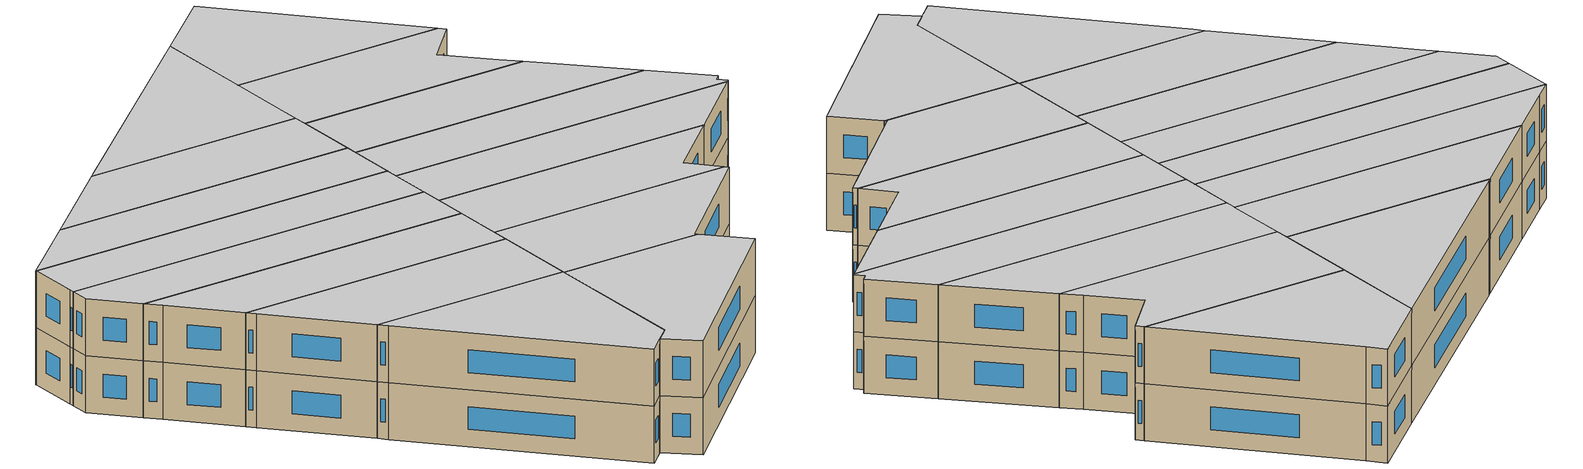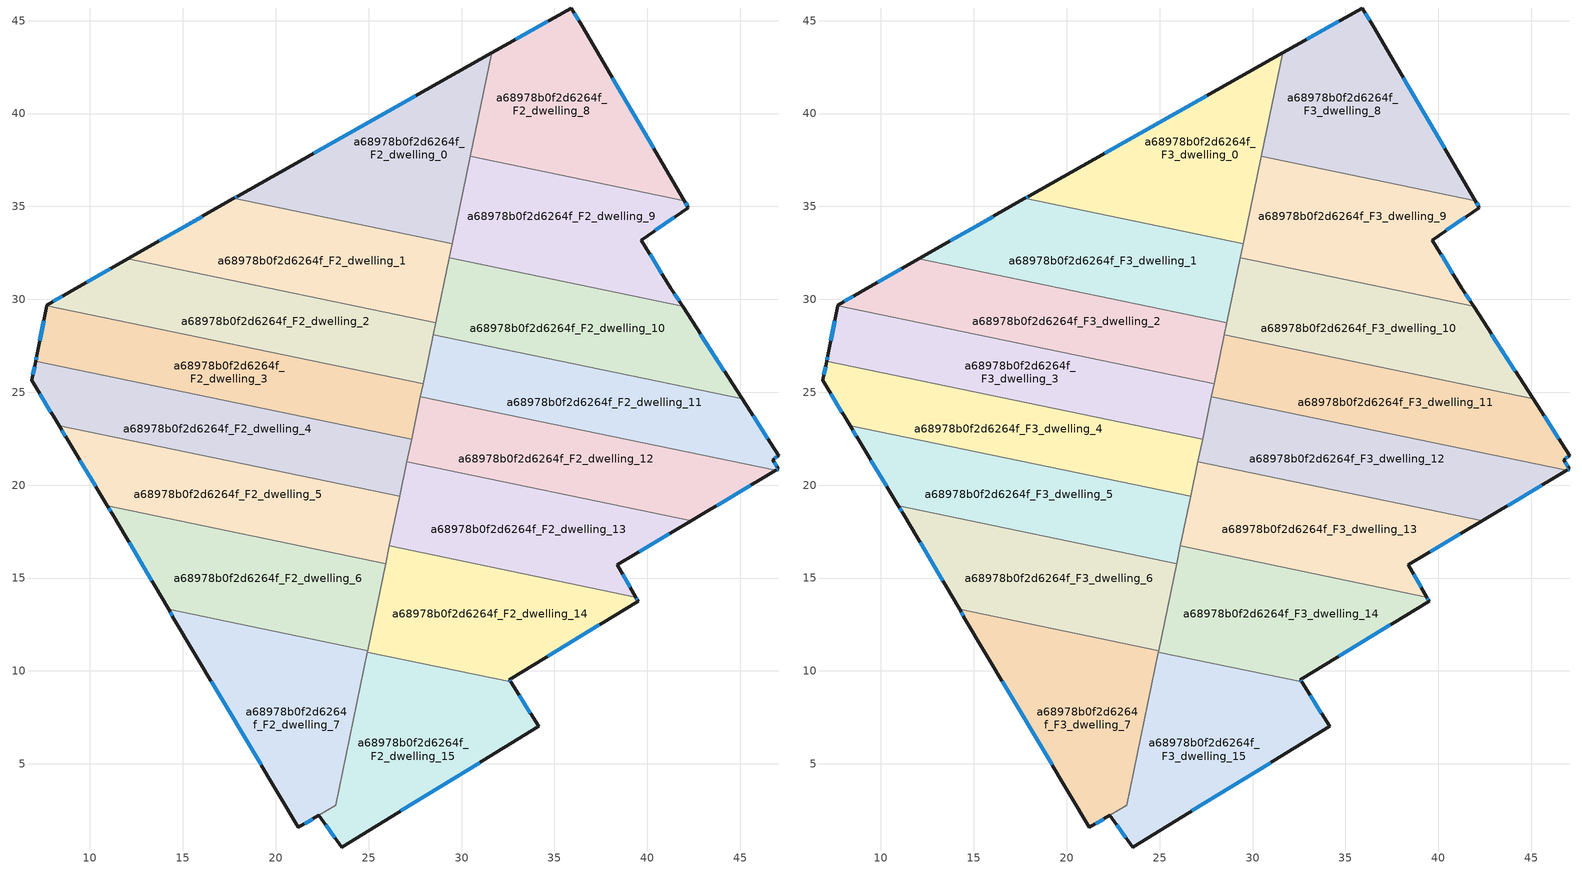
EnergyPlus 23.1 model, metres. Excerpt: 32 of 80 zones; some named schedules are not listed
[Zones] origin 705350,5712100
a68978b0f2d6264f_F2_dwelling_0
 floor to a68978b0f2d6264f_F1_dwelling_0 (EU_floor_Construction): 31.63,43.26 29.49,32.99 17.75,35.43 17.96,35.55 z6
 wall outside (EU_wall_Construction): 31.63,43.26 17.96,35.55 17.75,35.43 z6:9
 wall to a68978b0f2d6264f_F2_dwelling_1 (EU_wall_Construction): 17.75,35.43 29.49,32.99 z6:9
 wall to a68978b0f2d6264f_F2_dwelling_8 (EU_wall_Construction): 30.47,37.7 31.63,43.26 z6:9
 wall to a68978b0f2d6264f_F2_dwelling_9 (EU_wall_Construction): 29.49,32.99 30.47,37.7 z6:9
 window (EU_Window_Construction): 17.9,35.52 17.81,35.47 / 27.54,40.95 22.05,37.86 z6.9:8.1
a68978b0f2d6264f_F2_dwelling_1
 floor to a68978b0f2d6264f_F1_dwelling_1 (EU_floor_Construction): 29.49,32.99 28.61,28.73 12.03,32.17 17.75,35.43 z6
 wall outside (EU_wall_Construction): 17.75,35.43 12.03,32.17 z6:9
 wall to a68978b0f2d6264f_F2_dwelling_2 (EU_wall_Construction): 12.03,32.17 28.61,28.73 z6:9
 wall to a68978b0f2d6264f_F2_dwelling_10 (EU_wall_Construction): 28.61,28.73 29.34,32.22 z6:9
 wall to a68978b0f2d6264f_F2_dwelling_9 (EU_wall_Construction): 29.34,32.22 29.49,32.99 z6:9
 window (EU_Window_Construction): 16.04,34.45 13.74,33.15 z6.9:8.1
a68978b0f2d6264f_F2_dwelling_10
 floor to a68978b0f2d6264f_F1_dwelling_10 (EU_floor_Construction): 41.9,29.62 45.1,24.64 28.48,28.09 29.34,32.22 z6
 wall outside (EU_wall_Construction): 45.1,24.64 41.9,29.62 z6:9
 wall to a68978b0f2d6264f_F2_dwelling_9 (EU_wall_Construction): 41.9,29.62 29.34,32.22 z6:9
 wall to a68978b0f2d6264f_F2_dwelling_11 (EU_wall_Construction): 28.48,28.09 45.1,24.64 z6:9
 wall to a68978b0f2d6264f_F2_dwelling_2 (EU_wall_Construction): 28.61,28.73 28.48,28.09 z6:9
 window (EU_Window_Construction): 44.14,26.13 42.86,28.13 z6.9:8.1
a68978b0f2d6264f_F2_dwelling_11
 floor to a68978b0f2d6264f_F1_dwelling_11 (EU_floor_Construction): 45.1,24.64 47.07,21.58 46.75,21.37 47.05,20.87 46.92,20.8 27.79,24.77 28.48,28.09 z6
 wall outside (EU_wall_Construction): 46.92,20.8 47.05,20.87 46.75,21.37 47.07,21.58 45.1,24.64 z6:9
 wall to a68978b0f2d6264f_F2_dwelling_12 (EU_wall_Construction): 27.79,24.77 46.92,20.8 z6:9
 wall to a68978b0f2d6264f_F2_dwelling_2 (EU_wall_Construction): 28.48,28.09 27.93,25.46 z6:9
 wall to a68978b0f2d6264f_F2_dwelling_3 (EU_wall_Construction): 27.93,25.46 27.79,24.77 z6:9
 window (EU_Window_Construction): 46.96,20.82 47.01,20.85 / 46.48,22.49 45.69,23.72 / 46.85,21.43 46.98,21.52 / 46.96,21.02 46.84,21.22 z6.9:8.1
a68978b0f2d6264f_F2_dwelling_12
 floor to a68978b0f2d6264f_F1_dwelling_12 (EU_floor_Construction): 46.92,20.8 42.36,18.09 27.06,21.26 27.79,24.77 z6
 wall outside (EU_wall_Construction): 42.36,18.09 46.92,20.8 z6:9
 wall to a68978b0f2d6264f_F2_dwelling_13 (EU_wall_Construction): 27.06,21.26 42.36,18.09 z6:9
 wall to a68978b0f2d6264f_F2_dwelling_3 (EU_wall_Construction): 27.79,24.77 27.31,22.48 z6:9
 wall to a68978b0f2d6264f_F2_dwelling_4 (EU_wall_Construction): 27.31,22.48 27.06,21.26 z6:9
 window (EU_Window_Construction): 43.73,18.9 45.55,19.98 z6.9:8.1
a68978b0f2d6264f_F2_dwelling_13
 floor to a68978b0f2d6264f_F1_dwelling_13 (EU_floor_Construction): 42.36,18.09 38.37,15.71 39.37,13.97 26.12,16.72 27.06,21.26 z6
 wall outside (EU_wall_Construction): 39.37,13.97 38.37,15.71 42.36,18.09 z6:9
 wall to a68978b0f2d6264f_F2_dwelling_14 (EU_wall_Construction): 26.12,16.72 39.37,13.97 z6:9
 wall to a68978b0f2d6264f_F2_dwelling_5 (EU_wall_Construction): 26.67,19.4 26.12,16.72 z6:9
 wall to a68978b0f2d6264f_F2_dwelling_4 (EU_wall_Construction): 27.06,21.26 26.67,19.4 z6:9
 window (EU_Window_Construction): 39.57,16.42 41.17,17.38 / 39.07,14.49 38.67,15.19 z6.9:8.1
a68978b0f2d6264f_F2_dwelling_14
 floor to a68978b0f2d6264f_F1_dwelling_14 (EU_floor_Construction): 39.37,13.97 39.5,13.75 32.57,9.53 32.65,9.41 24.93,11.01 26.12,16.72 z6
 wall outside (EU_wall_Construction): 32.65,9.41 32.57,9.53 39.5,13.75 39.37,13.97 z6:9
 wall to a68978b0f2d6264f_F2_dwelling_15 (EU_wall_Construction): 24.93,11.01 32.65,9.41 z6:9
 wall to a68978b0f2d6264f_F2_dwelling_6 (EU_wall_Construction): 25.92,15.78 24.95,11.08 z6:9
 wall to a68978b0f2d6264f_F2_dwelling_5 (EU_wall_Construction): 26.12,16.72 25.92,15.78 z6:9
 wall to a68978b0f2d6264f_F2_dwelling_7 (EU_wall_Construction): 24.95,11.08 24.93,11.01 z6:9
 window (EU_Window_Construction): 39.46,13.82 39.41,13.91 / 34.65,10.79 37.43,12.49 / 32.62,9.44 32.59,9.49 z6.9:8.1
a68978b0f2d6264f_F2_dwelling_15
 floor to a68978b0f2d6264f_F1_dwelling_15 (EU_floor_Construction): 32.65,9.41 34.15,7.01 23.54,0.52 22.31,2.22 23.22,2.76 24.93,11.01 z6
 wall outside (EU_wall_Construction): 22.31,2.22 23.54,0.52 34.15,7.01 32.65,9.41 z6:9
 wall to a68978b0f2d6264f_F2_dwelling_7 (EU_wall_Construction): 24.93,11.01 23.22,2.76 22.31,2.22 z6:9
 window (EU_Window_Construction): 33.7,7.73 33.1,8.69 / 26.72,2.46 30.97,5.07 / 22.68,1.71 23.18,1.03 z6.9:8.1
a68978b0f2d6264f_F2_dwelling_2
 floor to a68978b0f2d6264f_F1_dwelling_2 (EU_floor_Construction): 28.61,28.73 27.93,25.46 7.66,29.66 7.67,29.69 8.89,30.38 12.03,32.17 z6
 wall outside (EU_wall_Construction): 12.03,32.17 8.89,30.38 7.67,29.69 7.66,29.66 z6:9
 wall to a68978b0f2d6264f_F2_dwelling_3 (EU_wall_Construction): 7.66,29.66 27.93,25.46 z6:9
 window (EU_Window_Construction): 8.52,30.17 8.03,29.9 / 11.09,31.63 9.83,30.91 z6.9:8.1
a68978b0f2d6264f_F2_dwelling_3
 floor to a68978b0f2d6264f_F1_dwelling_3 (EU_floor_Construction): 27.93,25.46 27.31,22.48 7.08,26.68 7.14,26.95 7.66,29.66 z6
 wall outside (EU_wall_Construction): 7.66,29.66 7.14,26.95 7.08,26.68 z6:9
 wall to a68978b0f2d6264f_F2_dwelling_4 (EU_wall_Construction): 7.08,26.68 27.31,22.48 z6:9
 window (EU_Window_Construction): 7.51,28.85 7.3,27.76 / 7.12,26.87 7.1,26.76 z6.9:8.1
a68978b0f2d6264f_F2_dwelling_4
 floor to a68978b0f2d6264f_F1_dwelling_4 (EU_floor_Construction): 27.31,22.48 26.67,19.4 8.34,23.21 6.87,25.64 7.08,26.68 z6
 wall outside (EU_wall_Construction): 7.08,26.68 6.87,25.64 8.34,23.21 z6:9
 wall to a68978b0f2d6264f_F2_dwelling_5 (EU_wall_Construction): 8.34,23.21 26.67,19.4 z6:9
 window (EU_Window_Construction): 7.02,26.37 6.93,25.95 / 7.31,24.91 7.9,23.93 z6.9:8.1
a68978b0f2d6264f_F2_dwelling_5
 floor to a68978b0f2d6264f_F1_dwelling_5 (EU_floor_Construction): 26.67,19.4 25.92,15.78 10.93,18.89 8.83,22.4 8.34,23.21 z6
 wall outside (EU_wall_Construction): 8.34,23.21 8.83,22.4 10.93,18.89 z6:9
 wall to a68978b0f2d6264f_F2_dwelling_6 (EU_wall_Construction): 10.93,18.89 25.92,15.78 z6:9
 window (EU_Window_Construction): 8.48,22.96 8.68,22.64 / 9.46,21.35 10.3,19.94 z6.9:8.1
a68978b0f2d6264f_F2_dwelling_6
 floor to a68978b0f2d6264f_F1_dwelling_6 (EU_floor_Construction): 25.92,15.78 24.95,11.08 14.23,13.31 11.19,18.45 10.93,18.89 z6
 wall outside (EU_wall_Construction): 10.93,18.89 11.19,18.45 14.23,13.31 z6:9
 wall to a68978b0f2d6264f_F2_dwelling_7 (EU_wall_Construction): 14.23,13.31 24.95,11.08 z6:9
 window (EU_Window_Construction): 11.01,18.76 11.12,18.58 / 12.11,16.91 13.32,14.85 z6.9:8.1
a68978b0f2d6264f_F2_dwelling_7
 floor to a68978b0f2d6264f_F1_dwelling_7 (EU_floor_Construction): 24.95,11.08 23.22,2.76 21.22,1.58 14.52,12.82 14.23,13.31 z6
 wall outside (EU_wall_Construction): 14.23,13.31 14.52,12.82 21.22,1.58 22.31,2.22 z6:9
 window (EU_Window_Construction): 16.53,9.45 19.22,4.94 / 14.32,13.16 14.44,12.96 / 21.55,1.77 21.99,2.03 z6.9:8.1
a68978b0f2d6264f_F2_dwelling_8
 floor to a68978b0f2d6264f_F1_dwelling_8 (EU_floor_Construction): 36.46,44.74 41.99,35.31 30.47,37.7 31.63,43.26 35.92,45.68 z6
 wall outside (EU_wall_Construction): 41.99,35.31 36.46,44.74 35.92,45.68 31.63,43.26 z6:9
 wall to a68978b0f2d6264f_F2_dwelling_9 (EU_wall_Construction): 30.47,37.7 41.99,35.31 z6:9
 window (EU_Window_Construction): 34.63,44.95 32.91,43.98 / 36.3,45.02 36.08,45.4 / 40.33,38.14 38.12,41.92 z6.9:8.1
a68978b0f2d6264f_F2_dwelling_9
 floor to a68978b0f2d6264f_F1_dwelling_9 (EU_floor_Construction): 41.99,35.31 42.21,34.93 39.67,33.19 41.27,30.59 41.9,29.62 29.34,32.22 30.47,37.7 z6
 wall outside (EU_wall_Construction): 41.9,29.62 41.27,30.59 39.67,33.19 42.21,34.93 41.99,35.31 z6:9
 window (EU_Window_Construction): 41.71,29.91 41.46,30.3 / 42.15,35.05 42.06,35.2 / 40.43,33.71 41.45,34.41 / 40.79,31.37 40.15,32.41 z6.9:8.1
a68978b0f2d6264f_F3_dwelling_0
 floor to a68978b0f2d6264f_F2_dwelling_0 (EU_floor_Construction): 31.63,43.26 29.49,32.99 17.75,35.43 17.96,35.55 z9
 wall outside (EU_wall_Construction): 31.63,43.26 17.96,35.55 17.75,35.43 z9:12
 wall to a68978b0f2d6264f_F3_dwelling_1 (EU_wall_Construction): 17.75,35.43 29.49,32.99 z9:12
 wall to a68978b0f2d6264f_F3_dwelling_8 (EU_wall_Construction): 30.47,37.7 31.63,43.26 z9:12
 wall to a68978b0f2d6264f_F3_dwelling_9 (EU_wall_Construction): 29.49,32.99 30.47,37.7 z9:12
 window (EU_Window_Construction): 17.9,35.52 17.81,35.47 / 27.54,40.95 22.05,37.86 z9.9:11.1
 ceiling to a68978b0f2d6264f_F4_dwelling_0 (EU_floor_Construction): 29.49,32.99 31.63,43.26 17.96,35.55 17.75,35.43 z12
a68978b0f2d6264f_F3_dwelling_1
 floor to a68978b0f2d6264f_F2_dwelling_1 (EU_floor_Construction): 29.49,32.99 28.61,28.73 12.03,32.17 17.75,35.43 z9
 wall outside (EU_wall_Construction): 17.75,35.43 12.03,32.17 z9:12
 wall to a68978b0f2d6264f_F3_dwelling_2 (EU_wall_Construction): 12.03,32.17 28.61,28.73 z9:12
 wall to a68978b0f2d6264f_F3_dwelling_10 (EU_wall_Construction): 28.61,28.73 29.34,32.22 z9:12
 wall to a68978b0f2d6264f_F3_dwelling_9 (EU_wall_Construction): 29.34,32.22 29.49,32.99 z9:12
 window (EU_Window_Construction): 16.04,34.45 13.74,33.15 z9.9:11.1
 ceiling to a68978b0f2d6264f_F4_dwelling_1 (EU_floor_Construction): 28.61,28.73 29.49,32.99 17.75,35.43 12.03,32.17 z12
a68978b0f2d6264f_F3_dwelling_10
 floor to a68978b0f2d6264f_F2_dwelling_10 (EU_floor_Construction): 41.9,29.62 45.1,24.64 28.48,28.09 29.34,32.22 z9
 wall outside (EU_wall_Construction): 45.1,24.64 41.9,29.62 z9:12
 wall to a68978b0f2d6264f_F3_dwelling_9 (EU_wall_Construction): 41.9,29.62 29.34,32.22 z9:12
 wall to a68978b0f2d6264f_F3_dwelling_11 (EU_wall_Construction): 28.48,28.09 45.1,24.64 z9:12
 wall to a68978b0f2d6264f_F3_dwelling_2 (EU_wall_Construction): 28.61,28.73 28.48,28.09 z9:12
 window (EU_Window_Construction): 44.14,26.13 42.86,28.13 z9.9:11.1
 ceiling to a68978b0f2d6264f_F4_dwelling_10 (EU_floor_Construction): 45.1,24.64 41.9,29.62 29.34,32.22 28.48,28.09 z12
a68978b0f2d6264f_F3_dwelling_11
 floor to a68978b0f2d6264f_F2_dwelling_11 (EU_floor_Construction): 45.1,24.64 47.07,21.58 46.75,21.37 47.05,20.87 46.92,20.8 27.79,24.77 28.48,28.09 z9
 wall outside (EU_wall_Construction): 46.92,20.8 47.05,20.87 46.75,21.37 47.07,21.58 45.1,24.64 z9:12
 wall to a68978b0f2d6264f_F3_dwelling_12 (EU_wall_Construction): 27.79,24.77 46.92,20.8 z9:12
 wall to a68978b0f2d6264f_F3_dwelling_2 (EU_wall_Construction): 28.48,28.09 27.93,25.46 z9:12
 wall to a68978b0f2d6264f_F3_dwelling_3 (EU_wall_Construction): 27.93,25.46 27.79,24.77 z9:12
 window (EU_Window_Construction): 46.96,20.82 47.01,20.85 / 46.48,22.49 45.69,23.72 / 46.85,21.43 46.98,21.52 / 46.96,21.02 46.84,21.22 z9.9:11.1
 ceiling to a68978b0f2d6264f_F4_dwelling_11 (EU_floor_Construction): 47.05,20.87 46.75,21.37 47.07,21.58 45.1,24.64 28.48,28.09 27.79,24.77 46.92,20.8 z12
a68978b0f2d6264f_F3_dwelling_12
 floor to a68978b0f2d6264f_F2_dwelling_12 (EU_floor_Construction): 46.92,20.8 42.36,18.09 27.06,21.26 27.79,24.77 z9
 wall outside (EU_wall_Construction): 42.36,18.09 46.92,20.8 z9:12
 wall to a68978b0f2d6264f_F3_dwelling_13 (EU_wall_Construction): 27.06,21.26 42.36,18.09 z9:12
 wall to a68978b0f2d6264f_F3_dwelling_3 (EU_wall_Construction): 27.79,24.77 27.31,22.48 z9:12
 wall to a68978b0f2d6264f_F3_dwelling_4 (EU_wall_Construction): 27.31,22.48 27.06,21.26 z9:12
 window (EU_Window_Construction): 43.73,18.9 45.55,19.98 z9.9:11.1
 ceiling to a68978b0f2d6264f_F4_dwelling_12 (EU_floor_Construction): 46.92,20.8 27.79,24.77 27.06,21.26 42.36,18.09 z12
a68978b0f2d6264f_F3_dwelling_13
 floor to a68978b0f2d6264f_F2_dwelling_13 (EU_floor_Construction): 42.36,18.09 38.37,15.71 39.37,13.97 26.12,16.72 27.06,21.26 z9
 wall outside (EU_wall_Construction): 39.37,13.97 38.37,15.71 42.36,18.09 z9:12
 wall to a68978b0f2d6264f_F3_dwelling_14 (EU_wall_Construction): 26.12,16.72 39.37,13.97 z9:12
 wall to a68978b0f2d6264f_F3_dwelling_5 (EU_wall_Construction): 26.67,19.4 26.12,16.72 z9:12
 wall to a68978b0f2d6264f_F3_dwelling_4 (EU_wall_Construction): 27.06,21.26 26.67,19.4 z9:12
 window (EU_Window_Construction): 39.57,16.42 41.17,17.38 / 39.07,14.49 38.67,15.19 z9.9:11.1
 ceiling to a68978b0f2d6264f_F4_dwelling_13 (EU_floor_Construction): 39.37,13.97 38.37,15.71 42.36,18.09 27.06,21.26 26.12,16.72 z12
a68978b0f2d6264f_F3_dwelling_14
 floor to a68978b0f2d6264f_F2_dwelling_14 (EU_floor_Construction): 39.37,13.97 39.5,13.75 32.57,9.53 32.65,9.41 24.93,11.01 26.12,16.72 z9
 wall outside (EU_wall_Construction): 32.65,9.41 32.57,9.53 39.5,13.75 39.37,13.97 z9:12
 wall to a68978b0f2d6264f_F3_dwelling_15 (EU_wall_Construction): 24.93,11.01 32.65,9.41 z9:12
 wall to a68978b0f2d6264f_F3_dwelling_6 (EU_wall_Construction): 25.92,15.78 24.95,11.08 z9:12
 wall to a68978b0f2d6264f_F3_dwelling_5 (EU_wall_Construction): 26.12,16.72 25.92,15.78 z9:12
 wall to a68978b0f2d6264f_F3_dwelling_7 (EU_wall_Construction): 24.95,11.08 24.93,11.01 z9:12
 window (EU_Window_Construction): 39.46,13.82 39.41,13.91 / 34.65,10.79 37.43,12.49 / 32.62,9.44 32.59,9.49 z9.9:11.1
 ceiling to a68978b0f2d6264f_F4_dwelling_14 (EU_floor_Construction): 39.5,13.75 39.37,13.97 26.12,16.72 24.93,11.01 32.65,9.41 32.57,9.53 z12
a68978b0f2d6264f_F3_dwelling_15
 floor to a68978b0f2d6264f_F2_dwelling_15 (EU_floor_Construction): 32.65,9.41 34.15,7.01 23.54,0.52 22.31,2.22 23.22,2.76 24.93,11.01 z9
 wall outside (EU_wall_Construction): 22.31,2.22 23.54,0.52 34.15,7.01 32.65,9.41 z9:12
 wall to a68978b0f2d6264f_F3_dwelling_7 (EU_wall_Construction): 24.93,11.01 23.22,2.76 22.31,2.22 z9:12
 window (EU_Window_Construction): 33.7,7.73 33.1,8.69 / 26.72,2.46 30.97,5.07 / 22.68,1.71 23.18,1.03 z9.9:11.1
 ceiling to a68978b0f2d6264f_F4_dwelling_15 (EU_floor_Construction): 34.15,7.01 32.65,9.41 24.93,11.01 23.22,2.76 22.31,2.22 23.54,0.52 z12
a68978b0f2d6264f_F3_dwelling_2
 floor to a68978b0f2d6264f_F2_dwelling_2 (EU_floor_Construction): 28.61,28.73 27.93,25.46 7.66,29.66 7.67,29.69 8.89,30.38 12.03,32.17 z9
 wall outside (EU_wall_Construction): 12.03,32.17 8.89,30.38 7.67,29.69 7.66,29.66 z9:12
 wall to a68978b0f2d6264f_F3_dwelling_3 (EU_wall_Construction): 7.66,29.66 27.93,25.46 z9:12
 window (EU_Window_Construction): 8.52,30.17 8.03,29.9 / 11.09,31.63 9.83,30.91 z9.9:11.1
 ceiling to a68978b0f2d6264f_F4_dwelling_2 (EU_floor_Construction): 27.93,25.46 28.61,28.73 12.03,32.17 8.89,30.38 7.67,29.69 7.66,29.66 z12
a68978b0f2d6264f_F3_dwelling_3
 floor to a68978b0f2d6264f_F2_dwelling_3 (EU_floor_Construction): 27.93,25.46 27.31,22.48 7.08,26.68 7.14,26.95 7.66,29.66 z9
 wall outside (EU_wall_Construction): 7.66,29.66 7.14,26.95 7.08,26.68 z9:12
 wall to a68978b0f2d6264f_F3_dwelling_4 (EU_wall_Construction): 7.08,26.68 27.31,22.48 z9:12
 window (EU_Window_Construction): 7.51,28.85 7.3,27.76 / 7.12,26.87 7.1,26.76 z9.9:11.1
 ceiling to a68978b0f2d6264f_F4_dwelling_3 (EU_floor_Construction): 27.31,22.48 27.93,25.46 7.66,29.66 7.14,26.95 7.08,26.68 z12
a68978b0f2d6264f_F3_dwelling_4
 floor to a68978b0f2d6264f_F2_dwelling_4 (EU_floor_Construction): 27.31,22.48 26.67,19.4 8.34,23.21 6.87,25.64 7.08,26.68 z9
 wall outside (EU_wall_Construction): 7.08,26.68 6.87,25.64 8.34,23.21 z9:12
 wall to a68978b0f2d6264f_F3_dwelling_5 (EU_wall_Construction): 8.34,23.21 26.67,19.4 z9:12
 window (EU_Window_Construction): 7.02,26.37 6.93,25.95 / 7.31,24.91 7.9,23.93 z9.9:11.1
 ceiling to a68978b0f2d6264f_F4_dwelling_4 (EU_floor_Construction): 26.67,19.4 27.31,22.48 7.08,26.68 6.87,25.64 8.34,23.21 z12
a68978b0f2d6264f_F3_dwelling_5
 floor to a68978b0f2d6264f_F2_dwelling_5 (EU_floor_Construction): 26.67,19.4 25.92,15.78 10.93,18.89 8.83,22.4 8.34,23.21 z9
 wall outside (EU_wall_Construction): 8.34,23.21 8.83,22.4 10.93,18.89 z9:12
 wall to a68978b0f2d6264f_F3_dwelling_6 (EU_wall_Construction): 10.93,18.89 25.92,15.78 z9:12
 window (EU_Window_Construction): 8.48,22.96 8.68,22.64 / 9.46,21.35 10.3,19.94 z9.9:11.1
 ceiling to a68978b0f2d6264f_F4_dwelling_5 (EU_floor_Construction): 25.92,15.78 26.67,19.4 8.34,23.21 8.83,22.4 10.93,18.89 z12
a68978b0f2d6264f_F3_dwelling_6
 floor to a68978b0f2d6264f_F2_dwelling_6 (EU_floor_Construction): 25.92,15.78 24.95,11.08 14.23,13.31 11.19,18.45 10.93,18.89 z9
 wall outside (EU_wall_Construction): 10.93,18.89 11.19,18.45 14.23,13.31 z9:12
 wall to a68978b0f2d6264f_F3_dwelling_7 (EU_wall_Construction): 14.23,13.31 24.95,11.08 z9:12
 window (EU_Window_Construction): 11.01,18.76 11.12,18.58 / 12.11,16.91 13.32,14.85 z9.9:11.1
 ceiling to a68978b0f2d6264f_F4_dwelling_6 (EU_floor_Construction): 24.95,11.08 25.92,15.78 10.93,18.89 11.19,18.45 14.23,13.31 z12
a68978b0f2d6264f_F3_dwelling_7
 floor to a68978b0f2d6264f_F2_dwelling_7 (EU_floor_Construction): 24.95,11.08 23.22,2.76 21.22,1.58 14.52,12.82 14.23,13.31 z9
 wall outside (EU_wall_Construction): 14.23,13.31 14.52,12.82 21.22,1.58 22.31,2.22 z9:12
 window (EU_Window_Construction): 16.53,9.45 19.22,4.94 / 14.32,13.16 14.44,12.96 / 21.55,1.77 21.99,2.03 z9.9:11.1
 ceiling to a68978b0f2d6264f_F4_dwelling_7 (EU_floor_Construction): 23.22,2.76 24.95,11.08 14.23,13.31 14.52,12.82 21.22,1.58 z12
a68978b0f2d6264f_F3_dwelling_8
 floor to a68978b0f2d6264f_F2_dwelling_8 (EU_floor_Construction): 36.46,44.74 41.99,35.31 30.47,37.7 31.63,43.26 35.92,45.68 z9
 wall outside (EU_wall_Construction): 41.99,35.31 36.46,44.74 35.92,45.68 31.63,43.26 z9:12
 wall to a68978b0f2d6264f_F3_dwelling_9 (EU_wall_Construction): 30.47,37.7 41.99,35.31 z9:12
 window (EU_Window_Construction): 34.63,44.95 32.91,43.98 / 36.3,45.02 36.08,45.4 / 40.33,38.14 38.12,41.92 z9.9:11.1
 ceiling to a68978b0f2d6264f_F4_dwelling_8 (EU_floor_Construction): 41.99,35.31 36.46,44.74 35.92,45.68 31.63,43.26 30.47,37.7 z12
a68978b0f2d6264f_F3_dwelling_9
 floor to a68978b0f2d6264f_F2_dwelling_9 (EU_floor_Construction): 41.99,35.31 42.21,34.93 39.67,33.19 41.27,30.59 41.9,29.62 29.34,32.22 30.47,37.7 z9
 wall outside (EU_wall_Construction): 41.9,29.62 41.27,30.59 39.67,33.19 42.21,34.93 41.99,35.31 z9:12
 window (EU_Window_Construction): 41.71,29.91 41.46,30.3 / 42.15,35.05 42.06,35.2 / 40.43,33.71 41.45,34.41 / 40.79,31.37 40.15,32.41 z9.9:11.1
 ceiling to a68978b0f2d6264f_F4_dwelling_9 (EU_floor_Construction): 41.9,29.62 41.27,30.59 39.67,33.19 42.21,34.93 41.99,35.31 30.47,37.7 29.34,32.22 z12
[Building]
EU S2 Campaign: North Axis=0; Terrain=City; Solar Distribution=FullExterior
[Site:Location]
London: Latitude=51.5; Longitude=-0.5; Time Zone=0; Elevation=25
[SizingPeriod:WeatherFileDays]
AnnualSizingPeriod: Begin Month=1; Begin Day of Month=1; End Month=12; End Day of Month=31; Day of Week for Start Day=Monday; Use Weather File Daylight Saving Period=No; Use Weather File Rain and Snow Indicators=No
[MATERIAL]
EU_InternalMass_Material: Roughness=MediumRough; Thickness=0.1; Conductivity=1; Density=1800; Specific Heat=900; Thermal Absorptance=0.9; Solar Absorptance=0.7; Visible Absorptance=0.7
[MATERIAL:NOMASS] Roughness=MediumRough; Thermal Absorptance=0.9; Solar Absorptance=0.7; Visible Absorptance=0.7
Name | Thermal Resistance
EU_wall_NoMass | 1.04674
EU_floor_NoMass | 2.04616
[WINDOWMATERIAL:SIMPLEGLAZINGSYSTEM]
EU_Window_SimpleGlazing: UFactor=4.25843; Solar Heat Gain Coefficient=0.85; Visible Transmittance=0.85
[CONSTRUCTION]
EU_wall_Construction: EU_wall_NoMass
EU_floor_Construction: EU_floor_NoMass
EU_Window_Construction: EU_Window_SimpleGlazing
EU_InternalMass_Construction: EU_InternalMass_Material
[ZONE] Type=1; Multiplier=1; Ceiling Height=autocalculate; Floor Area=autocalculate; Part of Total Floor Area=Yes
Name | Volume
a68978b0f2d6264f_F2_dwelling_0; a68978b0f2d6264f_F3_dwelling_0 | 188.793
a68978b0f2d6264f_F2_dwelling_1; a68978b0f2d6264f_F3_dwelling_1 | 188.822
a68978b0f2d6264f_F2_dwelling_10; a68978b0f2d6264f_F3_dwelling_10; a68978b0f2d6264f_F2_dwelling_5; a68978b0f2d6264f_F3_dwelling_5 | 188.823
a68978b0f2d6264f_F2_dwelling_11; a68978b0f2d6264f_F3_dwelling_11; a68978b0f2d6264f_F2_dwelling_14; a68978b0f2d6264f_F3_dwelling_14 | 188.788
a68978b0f2d6264f_F2_dwelling_12; a68978b0f2d6264f_F3_dwelling_12 | 188.779
a68978b0f2d6264f_F2_dwelling_13; a68978b0f2d6264f_F3_dwelling_13 | 188.831
a68978b0f2d6264f_F2_dwelling_15; a68978b0f2d6264f_F3_dwelling_15 | 190.47
a68978b0f2d6264f_F2_dwelling_2; a68978b0f2d6264f_F3_dwelling_2 | 188.821
a68978b0f2d6264f_F2_dwelling_3; a68978b0f2d6264f_F3_dwelling_3 | 188.784
a68978b0f2d6264f_F2_dwelling_4; a68978b0f2d6264f_F3_dwelling_4 | 188.792
a68978b0f2d6264f_F2_dwelling_6; a68978b0f2d6264f_F3_dwelling_6 | 188.805
a68978b0f2d6264f_F2_dwelling_7; a68978b0f2d6264f_F3_dwelling_7 | 187.148
a68978b0f2d6264f_F2_dwelling_8; a68978b0f2d6264f_F3_dwelling_8 | 188.796
a68978b0f2d6264f_F2_dwelling_9; a68978b0f2d6264f_F3_dwelling_9 | 188.815
[INTERNALMASS] Construction=EU_InternalMass_Construction
Name | Zone or ZoneList | Surface Area
a68978b0f2d6264f_F2_dwelling_0_EU_InternalMass | a68978b0f2d6264f_F2_dwelling_0 | 62.9311
a68978b0f2d6264f_F2_dwelling_1_EU_InternalMass | a68978b0f2d6264f_F2_dwelling_1 | 62.9403
a68978b0f2d6264f_F2_dwelling_2_EU_InternalMass | a68978b0f2d6264f_F2_dwelling_2 | 62.9404
a68978b0f2d6264f_F2_dwelling_3_EU_InternalMass | a68978b0f2d6264f_F2_dwelling_3 | 62.9282
a68978b0f2d6264f_F2_dwelling_4_EU_InternalMass | a68978b0f2d6264f_F2_dwelling_4 | 62.9305
a68978b0f2d6264f_F2_dwelling_5_EU_InternalMass | a68978b0f2d6264f_F2_dwelling_5 | 62.9414
a68978b0f2d6264f_F2_dwelling_6_EU_InternalMass | a68978b0f2d6264f_F2_dwelling_6 | 62.9351
a68978b0f2d6264f_F2_dwelling_7_EU_InternalMass | a68978b0f2d6264f_F2_dwelling_7 | 62.383
a68978b0f2d6264f_F2_dwelling_8_EU_InternalMass | a68978b0f2d6264f_F2_dwelling_8 | 62.9319
a68978b0f2d6264f_F2_dwelling_9_EU_InternalMass | a68978b0f2d6264f_F2_dwelling_9 | 62.9385
a68978b0f2d6264f_F2_dwelling_10_EU_InternalMass | a68978b0f2d6264f_F2_dwelling_10 | 62.941
a68978b0f2d6264f_F2_dwelling_11_EU_InternalMass | a68978b0f2d6264f_F2_dwelling_11 | 62.9288
a68978b0f2d6264f_F2_dwelling_12_EU_InternalMass | a68978b0f2d6264f_F2_dwelling_12 | 62.9262
a68978b0f2d6264f_F2_dwelling_13_EU_InternalMass | a68978b0f2d6264f_F2_dwelling_13 | 62.9439
a68978b0f2d6264f_F2_dwelling_14_EU_InternalMass | a68978b0f2d6264f_F2_dwelling_14 | 62.9292
a68978b0f2d6264f_F2_dwelling_15_EU_InternalMass | a68978b0f2d6264f_F2_dwelling_15 | 63.4901
a68978b0f2d6264f_F3_dwelling_0_EU_InternalMass | a68978b0f2d6264f_F3_dwelling_0 | 62.9311
a68978b0f2d6264f_F3_dwelling_1_EU_InternalMass | a68978b0f2d6264f_F3_dwelling_1 | 62.9403
a68978b0f2d6264f_F3_dwelling_2_EU_InternalMass | a68978b0f2d6264f_F3_dwelling_2 | 62.9404
a68978b0f2d6264f_F3_dwelling_3_EU_InternalMass | a68978b0f2d6264f_F3_dwelling_3 | 62.9282
a68978b0f2d6264f_F3_dwelling_4_EU_InternalMass | a68978b0f2d6264f_F3_dwelling_4 | 62.9305
a68978b0f2d6264f_F3_dwelling_5_EU_InternalMass | a68978b0f2d6264f_F3_dwelling_5 | 62.9414
a68978b0f2d6264f_F3_dwelling_6_EU_InternalMass | a68978b0f2d6264f_F3_dwelling_6 | 62.9351
a68978b0f2d6264f_F3_dwelling_7_EU_InternalMass | a68978b0f2d6264f_F3_dwelling_7 | 62.383
a68978b0f2d6264f_F3_dwelling_8_EU_InternalMass | a68978b0f2d6264f_F3_dwelling_8 | 62.9319
a68978b0f2d6264f_F3_dwelling_9_EU_InternalMass | a68978b0f2d6264f_F3_dwelling_9 | 62.9385
a68978b0f2d6264f_F3_dwelling_10_EU_InternalMass | a68978b0f2d6264f_F3_dwelling_10 | 62.941
a68978b0f2d6264f_F3_dwelling_11_EU_InternalMass | a68978b0f2d6264f_F3_dwelling_11 | 62.9288
a68978b0f2d6264f_F3_dwelling_12_EU_InternalMass | a68978b0f2d6264f_F3_dwelling_12 | 62.9262
a68978b0f2d6264f_F3_dwelling_13_EU_InternalMass | a68978b0f2d6264f_F3_dwelling_13 | 62.9439
a68978b0f2d6264f_F3_dwelling_14_EU_InternalMass | a68978b0f2d6264f_F3_dwelling_14 | 62.9292
a68978b0f2d6264f_F3_dwelling_15_EU_InternalMass | a68978b0f2d6264f_F3_dwelling_15 | 63.4901
[OTHEREQUIPMENT] Fuel Type=Electricity; Design Level Calculation Method=Watts/Area; Power per Zone Floor Area=1; Fraction Latent=0; Fraction Radiant=0; Fraction Lost=0; Carbon Dioxide Generation Rate=0; EndUse Subcategory=EU_Step8_InternalGains
Name | Zone or ZoneList or Space or SpaceList | Schedule
EU_Step8_InternalGain_a68978b0f2d6264f_F2_dwelling_0_f000 | a68978b0f2d6264f_F2_dwelling_0 | EU_Step8_GainSchedule_a68978b0f2d6264f_F2_dwelling_0_f000
EU_Step8_InternalGain_a68978b0f2d6264f_F2_dwelling_1_f000 | a68978b0f2d6264f_F2_dwelling_1 | EU_Step8_GainSchedule_a68978b0f2d6264f_F2_dwelling_1_f000
EU_Step8_InternalGain_a68978b0f2d6264f_F2_dwelling_2_f000 | a68978b0f2d6264f_F2_dwelling_2 | EU_Step8_GainSchedule_a68978b0f2d6264f_F2_dwelling_2_f000
EU_Step8_InternalGain_a68978b0f2d6264f_F2_dwelling_3_f000 | a68978b0f2d6264f_F2_dwelling_3 | EU_Step8_GainSchedule_a68978b0f2d6264f_F2_dwelling_3_f000
EU_Step8_InternalGain_a68978b0f2d6264f_F2_dwelling_4_f000 | a68978b0f2d6264f_F2_dwelling_4 | EU_Step8_GainSchedule_a68978b0f2d6264f_F2_dwelling_4_f000
EU_Step8_InternalGain_a68978b0f2d6264f_F2_dwelling_5_f000 | a68978b0f2d6264f_F2_dwelling_5 | EU_Step8_GainSchedule_a68978b0f2d6264f_F2_dwelling_5_f000
EU_Step8_InternalGain_a68978b0f2d6264f_F2_dwelling_6_f000 | a68978b0f2d6264f_F2_dwelling_6 | EU_Step8_GainSchedule_a68978b0f2d6264f_F2_dwelling_6_f000
EU_Step8_InternalGain_a68978b0f2d6264f_F2_dwelling_7_f000 | a68978b0f2d6264f_F2_dwelling_7 | EU_Step8_GainSchedule_a68978b0f2d6264f_F2_dwelling_7_f000
EU_Step8_InternalGain_a68978b0f2d6264f_F2_dwelling_8_f000 | a68978b0f2d6264f_F2_dwelling_8 | EU_Step8_GainSchedule_a68978b0f2d6264f_F2_dwelling_8_f000
EU_Step8_InternalGain_a68978b0f2d6264f_F2_dwelling_9_f000 | a68978b0f2d6264f_F2_dwelling_9 | EU_Step8_GainSchedule_a68978b0f2d6264f_F2_dwelling_9_f000
EU_Step8_InternalGain_a68978b0f2d6264f_F2_dwelling_10_f000 | a68978b0f2d6264f_F2_dwelling_10 | EU_Step8_GainSchedule_a68978b0f2d6264f_F2_dwelling_10_f000
EU_Step8_InternalGain_a68978b0f2d6264f_F2_dwelling_11_f000 | a68978b0f2d6264f_F2_dwelling_11 | EU_Step8_GainSchedule_a68978b0f2d6264f_F2_dwelling_11_f000
EU_Step8_InternalGain_a68978b0f2d6264f_F2_dwelling_12_f000 | a68978b0f2d6264f_F2_dwelling_12 | EU_Step8_GainSchedule_a68978b0f2d6264f_F2_dwelling_12_f000
EU_Step8_InternalGain_a68978b0f2d6264f_F2_dwelling_13_f000 | a68978b0f2d6264f_F2_dwelling_13 | EU_Step8_GainSchedule_a68978b0f2d6264f_F2_dwelling_13_f000
EU_Step8_InternalGain_a68978b0f2d6264f_F2_dwelling_14_f000 | a68978b0f2d6264f_F2_dwelling_14 | EU_Step8_GainSchedule_a68978b0f2d6264f_F2_dwelling_14_f000
EU_Step8_InternalGain_a68978b0f2d6264f_F2_dwelling_15_f000 | a68978b0f2d6264f_F2_dwelling_15 | EU_Step8_GainSchedule_a68978b0f2d6264f_F2_dwelling_15_f000
EU_Step8_InternalGain_a68978b0f2d6264f_F3_dwelling_0_f000 | a68978b0f2d6264f_F3_dwelling_0 | EU_Step8_GainSchedule_a68978b0f2d6264f_F3_dwelling_0_f000
EU_Step8_InternalGain_a68978b0f2d6264f_F3_dwelling_1_f000 | a68978b0f2d6264f_F3_dwelling_1 | EU_Step8_GainSchedule_a68978b0f2d6264f_F3_dwelling_1_f000
EU_Step8_InternalGain_a68978b0f2d6264f_F3_dwelling_2_f000 | a68978b0f2d6264f_F3_dwelling_2 | EU_Step8_GainSchedule_a68978b0f2d6264f_F3_dwelling_2_f000
EU_Step8_InternalGain_a68978b0f2d6264f_F3_dwelling_3_f000 | a68978b0f2d6264f_F3_dwelling_3 | EU_Step8_GainSchedule_a68978b0f2d6264f_F3_dwelling_3_f000
EU_Step8_InternalGain_a68978b0f2d6264f_F3_dwelling_4_f000 | a68978b0f2d6264f_F3_dwelling_4 | EU_Step8_GainSchedule_a68978b0f2d6264f_F3_dwelling_4_f000
EU_Step8_InternalGain_a68978b0f2d6264f_F3_dwelling_5_f000 | a68978b0f2d6264f_F3_dwelling_5 | EU_Step8_GainSchedule_a68978b0f2d6264f_F3_dwelling_5_f000
EU_Step8_InternalGain_a68978b0f2d6264f_F3_dwelling_6_f000 | a68978b0f2d6264f_F3_dwelling_6 | EU_Step8_GainSchedule_a68978b0f2d6264f_F3_dwelling_6_f000
EU_Step8_InternalGain_a68978b0f2d6264f_F3_dwelling_7_f000 | a68978b0f2d6264f_F3_dwelling_7 | EU_Step8_GainSchedule_a68978b0f2d6264f_F3_dwelling_7_f000
EU_Step8_InternalGain_a68978b0f2d6264f_F3_dwelling_8_f000 | a68978b0f2d6264f_F3_dwelling_8 | EU_Step8_GainSchedule_a68978b0f2d6264f_F3_dwelling_8_f000
EU_Step8_InternalGain_a68978b0f2d6264f_F3_dwelling_9_f000 | a68978b0f2d6264f_F3_dwelling_9 | EU_Step8_GainSchedule_a68978b0f2d6264f_F3_dwelling_9_f000
EU_Step8_InternalGain_a68978b0f2d6264f_F3_dwelling_10_f000 | a68978b0f2d6264f_F3_dwelling_10 | EU_Step8_GainSchedule_a68978b0f2d6264f_F3_dwelling_10_f000
EU_Step8_InternalGain_a68978b0f2d6264f_F3_dwelling_11_f000 | a68978b0f2d6264f_F3_dwelling_11 | EU_Step8_GainSchedule_a68978b0f2d6264f_F3_dwelling_11_f000
EU_Step8_InternalGain_a68978b0f2d6264f_F3_dwelling_12_f000 | a68978b0f2d6264f_F3_dwelling_12 | EU_Step8_GainSchedule_a68978b0f2d6264f_F3_dwelling_12_f000
EU_Step8_InternalGain_a68978b0f2d6264f_F3_dwelling_13_f000 | a68978b0f2d6264f_F3_dwelling_13 | EU_Step8_GainSchedule_a68978b0f2d6264f_F3_dwelling_13_f000
EU_Step8_InternalGain_a68978b0f2d6264f_F3_dwelling_14_f000 | a68978b0f2d6264f_F3_dwelling_14 | EU_Step8_GainSchedule_a68978b0f2d6264f_F3_dwelling_14_f000
EU_Step8_InternalGain_a68978b0f2d6264f_F3_dwelling_15_f000 | a68978b0f2d6264f_F3_dwelling_15 | EU_Step8_GainSchedule_a68978b0f2d6264f_F3_dwelling_15_f000
[ZONEVENTILATION:DESIGNFLOWRATE] Schedule=EU_AlwaysOn; Design Flow Rate Calculation Method=AirChanges/Hour; Air Changes per Hour=0.488719; Ventilation Type=Natural; Fan Pressure Rise=0; Fan Total Efficiency=1; Constant Term Coefficient=1; Temperature Term Coefficient=0; Velocity Term Coefficient=0; Velocity Squared Term Coefficient=0; Minimum Indoor Temperature=-100; Maximum Indoor Temperature=100; Delta Temperature=-100; Minimum Outdoor Temperature=-100; Maximum Outdoor Temperature=100; Maximum Wind Speed=40
Name | Zone or ZoneList or Space or SpaceList
EU_ConstantAir_a68978b0f2d6264f_F2_dwelling_0 | a68978b0f2d6264f_F2_dwelling_0
EU_ConstantAir_a68978b0f2d6264f_F2_dwelling_1 | a68978b0f2d6264f_F2_dwelling_1
EU_ConstantAir_a68978b0f2d6264f_F2_dwelling_2 | a68978b0f2d6264f_F2_dwelling_2
EU_ConstantAir_a68978b0f2d6264f_F2_dwelling_3 | a68978b0f2d6264f_F2_dwelling_3
EU_ConstantAir_a68978b0f2d6264f_F2_dwelling_4 | a68978b0f2d6264f_F2_dwelling_4
EU_ConstantAir_a68978b0f2d6264f_F2_dwelling_5 | a68978b0f2d6264f_F2_dwelling_5
EU_ConstantAir_a68978b0f2d6264f_F2_dwelling_6 | a68978b0f2d6264f_F2_dwelling_6
EU_ConstantAir_a68978b0f2d6264f_F2_dwelling_7 | a68978b0f2d6264f_F2_dwelling_7
EU_ConstantAir_a68978b0f2d6264f_F2_dwelling_8 | a68978b0f2d6264f_F2_dwelling_8
EU_ConstantAir_a68978b0f2d6264f_F2_dwelling_9 | a68978b0f2d6264f_F2_dwelling_9
EU_ConstantAir_a68978b0f2d6264f_F2_dwelling_10 | a68978b0f2d6264f_F2_dwelling_10
EU_ConstantAir_a68978b0f2d6264f_F2_dwelling_11 | a68978b0f2d6264f_F2_dwelling_11
EU_ConstantAir_a68978b0f2d6264f_F2_dwelling_12 | a68978b0f2d6264f_F2_dwelling_12
EU_ConstantAir_a68978b0f2d6264f_F2_dwelling_13 | a68978b0f2d6264f_F2_dwelling_13
EU_ConstantAir_a68978b0f2d6264f_F2_dwelling_14 | a68978b0f2d6264f_F2_dwelling_14
EU_ConstantAir_a68978b0f2d6264f_F2_dwelling_15 | a68978b0f2d6264f_F2_dwelling_15
EU_ConstantAir_a68978b0f2d6264f_F3_dwelling_0 | a68978b0f2d6264f_F3_dwelling_0
EU_ConstantAir_a68978b0f2d6264f_F3_dwelling_1 | a68978b0f2d6264f_F3_dwelling_1
EU_ConstantAir_a68978b0f2d6264f_F3_dwelling_2 | a68978b0f2d6264f_F3_dwelling_2
EU_ConstantAir_a68978b0f2d6264f_F3_dwelling_3 | a68978b0f2d6264f_F3_dwelling_3
EU_ConstantAir_a68978b0f2d6264f_F3_dwelling_4 | a68978b0f2d6264f_F3_dwelling_4
EU_ConstantAir_a68978b0f2d6264f_F3_dwelling_5 | a68978b0f2d6264f_F3_dwelling_5
EU_ConstantAir_a68978b0f2d6264f_F3_dwelling_6 | a68978b0f2d6264f_F3_dwelling_6
EU_ConstantAir_a68978b0f2d6264f_F3_dwelling_7 | a68978b0f2d6264f_F3_dwelling_7
EU_ConstantAir_a68978b0f2d6264f_F3_dwelling_8 | a68978b0f2d6264f_F3_dwelling_8
EU_ConstantAir_a68978b0f2d6264f_F3_dwelling_9 | a68978b0f2d6264f_F3_dwelling_9
EU_ConstantAir_a68978b0f2d6264f_F3_dwelling_10 | a68978b0f2d6264f_F3_dwelling_10
EU_ConstantAir_a68978b0f2d6264f_F3_dwelling_11 | a68978b0f2d6264f_F3_dwelling_11
EU_ConstantAir_a68978b0f2d6264f_F3_dwelling_12 | a68978b0f2d6264f_F3_dwelling_12
EU_ConstantAir_a68978b0f2d6264f_F3_dwelling_13 | a68978b0f2d6264f_F3_dwelling_13
EU_ConstantAir_a68978b0f2d6264f_F3_dwelling_14 | a68978b0f2d6264f_F3_dwelling_14
EU_ConstantAir_a68978b0f2d6264f_F3_dwelling_15 | a68978b0f2d6264f_F3_dwelling_15
[HVACTEMPLATE:ZONE:IDEALLOADSAIRSYSTEM] System Availability Schedule=EU_AlwaysOn; Maximum Heating Supply Air Temperature=50; Minimum Cooling Supply Air Temperature=13; Maximum Heating Supply Air Humidity Ratio=0.0156; Minimum Cooling Supply Air Humidity Ratio=0.0077; Heating Limit=NoLimit; Cooling Limit=NoLimit; Heating Availability Schedule=EU_AlwaysOn; Cooling Availability Schedule=EU_CoolingOff; Dehumidification Control Type=ConstantSensibleHeatRatio; Cooling Sensible Heat Ratio=0.7; Dehumidification Setpoint=60; Humidification Control Type=None; Humidification Setpoint=30; Outdoor Air Method=None; Outdoor Air Flow Rate per Person=0.00944; Outdoor Air Flow Rate per Zone Floor Area=0; Outdoor Air Flow Rate per Zone=0; Demand Controlled Ventilation Type=None; Outdoor Air Economizer Type=NoEconomizer; Heat Recovery Type=None; Sensible Heat Recovery Effectiveness=0.7; Latent Heat Recovery Effectiveness=0.65
Name | Template Thermostat
a68978b0f2d6264f_F2_dwelling_0 | EU_HeatOnly_a68978b0f2d6264f_F2_dwelling_0
a68978b0f2d6264f_F2_dwelling_1 | EU_HeatOnly_a68978b0f2d6264f_F2_dwelling_1
a68978b0f2d6264f_F2_dwelling_2 | EU_HeatOnly_a68978b0f2d6264f_F2_dwelling_2
a68978b0f2d6264f_F2_dwelling_3 | EU_HeatOnly_a68978b0f2d6264f_F2_dwelling_3
a68978b0f2d6264f_F2_dwelling_4 | EU_HeatOnly_a68978b0f2d6264f_F2_dwelling_4
a68978b0f2d6264f_F2_dwelling_5 | EU_HeatOnly_a68978b0f2d6264f_F2_dwelling_5
a68978b0f2d6264f_F2_dwelling_6 | EU_HeatOnly_a68978b0f2d6264f_F2_dwelling_6
a68978b0f2d6264f_F2_dwelling_7 | EU_HeatOnly_a68978b0f2d6264f_F2_dwelling_7
a68978b0f2d6264f_F2_dwelling_8 | EU_HeatOnly_a68978b0f2d6264f_F2_dwelling_8
a68978b0f2d6264f_F2_dwelling_9 | EU_HeatOnly_a68978b0f2d6264f_F2_dwelling_9
a68978b0f2d6264f_F2_dwelling_10 | EU_HeatOnly_a68978b0f2d6264f_F2_dwelling_10
a68978b0f2d6264f_F2_dwelling_11 | EU_HeatOnly_a68978b0f2d6264f_F2_dwelling_11
a68978b0f2d6264f_F2_dwelling_12 | EU_HeatOnly_a68978b0f2d6264f_F2_dwelling_12
a68978b0f2d6264f_F2_dwelling_13 | EU_HeatOnly_a68978b0f2d6264f_F2_dwelling_13
a68978b0f2d6264f_F2_dwelling_14 | EU_HeatOnly_a68978b0f2d6264f_F2_dwelling_14
a68978b0f2d6264f_F2_dwelling_15 | EU_HeatOnly_a68978b0f2d6264f_F2_dwelling_15
a68978b0f2d6264f_F3_dwelling_0 | EU_HeatOnly_a68978b0f2d6264f_F3_dwelling_0
a68978b0f2d6264f_F3_dwelling_1 | EU_HeatOnly_a68978b0f2d6264f_F3_dwelling_1
a68978b0f2d6264f_F3_dwelling_2 | EU_HeatOnly_a68978b0f2d6264f_F3_dwelling_2
a68978b0f2d6264f_F3_dwelling_3 | EU_HeatOnly_a68978b0f2d6264f_F3_dwelling_3
a68978b0f2d6264f_F3_dwelling_4 | EU_HeatOnly_a68978b0f2d6264f_F3_dwelling_4
a68978b0f2d6264f_F3_dwelling_5 | EU_HeatOnly_a68978b0f2d6264f_F3_dwelling_5
a68978b0f2d6264f_F3_dwelling_6 | EU_HeatOnly_a68978b0f2d6264f_F3_dwelling_6
a68978b0f2d6264f_F3_dwelling_7 | EU_HeatOnly_a68978b0f2d6264f_F3_dwelling_7
a68978b0f2d6264f_F3_dwelling_8 | EU_HeatOnly_a68978b0f2d6264f_F3_dwelling_8
a68978b0f2d6264f_F3_dwelling_9 | EU_HeatOnly_a68978b0f2d6264f_F3_dwelling_9
a68978b0f2d6264f_F3_dwelling_10 | EU_HeatOnly_a68978b0f2d6264f_F3_dwelling_10
a68978b0f2d6264f_F3_dwelling_11 | EU_HeatOnly_a68978b0f2d6264f_F3_dwelling_11
a68978b0f2d6264f_F3_dwelling_12 | EU_HeatOnly_a68978b0f2d6264f_F3_dwelling_12
a68978b0f2d6264f_F3_dwelling_13 | EU_HeatOnly_a68978b0f2d6264f_F3_dwelling_13
a68978b0f2d6264f_F3_dwelling_14 | EU_HeatOnly_a68978b0f2d6264f_F3_dwelling_14
a68978b0f2d6264f_F3_dwelling_15 | EU_HeatOnly_a68978b0f2d6264f_F3_dwelling_15
[SIZING:ZONE] Zone Cooling Design Supply Air Temperature Input Method=SupplyAirTemperature; Zone Cooling Design Supply Air Temperature=13; Zone Heating Design Supply Air Temperature Input Method=SupplyAirTemperature; Zone Heating Design Supply Air Temperature=50; Zone Cooling Design Supply Air Humidity Ratio=0.008; Zone Heating Design Supply Air Humidity Ratio=0.008; Cooling Design Air Flow Method=DesignDay; Cooling Design Air Flow Rate=0; Cooling Minimum Air Flow per Zone Floor Area=0.000762; Cooling Minimum Air Flow=0; Cooling Minimum Air Flow Fraction=0.2; Heating Design Air Flow Method=DesignDay; Heating Design Air Flow Rate=0; Heating Maximum Air Flow per Zone Floor Area=0.002032; Heating Maximum Air Flow=0.141576; Heating Maximum Air Flow Fraction=0.3; Account for Dedicated Outdoor Air System=No; Dedicated Outdoor Air System Control Strategy=NeutralSupplyAir; Dedicated Outdoor Air Low Setpoint Temperature for Design=autosize; Dedicated Outdoor Air High Setpoint Temperature for Design=autosize; Zone Load Sizing Method=Sensible Load Only No Latent Load; Zone Latent Cooling Design Supply Air Humidity Ratio Input Method=HumidityRatioDifference; Zone Cooling Design Supply Air Humidity Ratio Difference=0.005; Zone Latent Heating Design Supply Air Humidity Ratio Input Method=HumidityRatioDifference; Zone Humidification Design Supply Air Humidity Ratio Difference=0.005
a68978b0f2d6264f_F2_dwelling_0; a68978b0f2d6264f_F2_dwelling_1; a68978b0f2d6264f_F2_dwelling_2; a68978b0f2d6264f_F2_dwelling_3; a68978b0f2d6264f_F2_dwelling_4; a68978b0f2d6264f_F2_dwelling_5; a68978b0f2d6264f_F2_dwelling_6; a68978b0f2d6264f_F2_dwelling_7; a68978b0f2d6264f_F2_dwelling_8; a68978b0f2d6264f_F2_dwelling_9; a68978b0f2d6264f_F2_dwelling_10; a68978b0f2d6264f_F2_dwelling_11; a68978b0f2d6264f_F2_dwelling_12; a68978b0f2d6264f_F2_dwelling_13; a68978b0f2d6264f_F2_dwelling_14; a68978b0f2d6264f_F2_dwelling_15; a68978b0f2d6264f_F3_dwelling_0; a68978b0f2d6264f_F3_dwelling_1; a68978b0f2d6264f_F3_dwelling_2; a68978b0f2d6264f_F3_dwelling_3; a68978b0f2d6264f_F3_dwelling_4; a68978b0f2d6264f_F3_dwelling_5; a68978b0f2d6264f_F3_dwelling_6; a68978b0f2d6264f_F3_dwelling_7; a68978b0f2d6264f_F3_dwelling_8; a68978b0f2d6264f_F3_dwelling_9; a68978b0f2d6264f_F3_dwelling_10; a68978b0f2d6264f_F3_dwelling_11; a68978b0f2d6264f_F3_dwelling_12; a68978b0f2d6264f_F3_dwelling_13; a68978b0f2d6264f_F3_dwelling_14; a68978b0f2d6264f_F3_dwelling_15
[SCHEDULE:FILE] Column Number=1; Rows to Skip at Top=0; Number of Hours of Data=8760; Column Separator=Comma; Interpolate to Timestep=No; Minutes per Item=60; Adjust Schedule for Daylight Savings=Yes
Name | File
EU_Step8_GainSchedule_a68978b0f2d6264f_F2_dwelling_0_f000 | ../../schedules/a68978b0f2d6264f/a68978b0f2d6264f_F2_dwelling_0_f000_gain.csv
EU_Step8_GainSchedule_a68978b0f2d6264f_F2_dwelling_1_f000 | ../../schedules/a68978b0f2d6264f/a68978b0f2d6264f_F2_dwelling_1_f000_gain.csv
EU_Step8_GainSchedule_a68978b0f2d6264f_F2_dwelling_2_f000 | ../../schedules/a68978b0f2d6264f/a68978b0f2d6264f_F2_dwelling_2_f000_gain.csv
EU_Step8_GainSchedule_a68978b0f2d6264f_F2_dwelling_3_f000 | ../../schedules/a68978b0f2d6264f/a68978b0f2d6264f_F2_dwelling_3_f000_gain.csv
EU_Step8_GainSchedule_a68978b0f2d6264f_F2_dwelling_4_f000 | ../../schedules/a68978b0f2d6264f/a68978b0f2d6264f_F2_dwelling_4_f000_gain.csv
EU_Step8_GainSchedule_a68978b0f2d6264f_F2_dwelling_5_f000 | ../../schedules/a68978b0f2d6264f/a68978b0f2d6264f_F2_dwelling_5_f000_gain.csv
EU_Step8_GainSchedule_a68978b0f2d6264f_F2_dwelling_6_f000 | ../../schedules/a68978b0f2d6264f/a68978b0f2d6264f_F2_dwelling_6_f000_gain.csv
EU_Step8_GainSchedule_a68978b0f2d6264f_F2_dwelling_7_f000 | ../../schedules/a68978b0f2d6264f/a68978b0f2d6264f_F2_dwelling_7_f000_gain.csv
EU_Step8_GainSchedule_a68978b0f2d6264f_F2_dwelling_8_f000 | ../../schedules/a68978b0f2d6264f/a68978b0f2d6264f_F2_dwelling_8_f000_gain.csv
EU_Step8_GainSchedule_a68978b0f2d6264f_F2_dwelling_9_f000 | ../../schedules/a68978b0f2d6264f/a68978b0f2d6264f_F2_dwelling_9_f000_gain.csv
EU_Step8_GainSchedule_a68978b0f2d6264f_F2_dwelling_10_f000 | ../../schedules/a68978b0f2d6264f/a68978b0f2d6264f_F2_dwelling_10_f000_gain.csv
EU_Step8_GainSchedule_a68978b0f2d6264f_F2_dwelling_11_f000 | ../../schedules/a68978b0f2d6264f/a68978b0f2d6264f_F2_dwelling_11_f000_gain.csv
EU_Step8_GainSchedule_a68978b0f2d6264f_F2_dwelling_12_f000 | ../../schedules/a68978b0f2d6264f/a68978b0f2d6264f_F2_dwelling_12_f000_gain.csv
EU_Step8_GainSchedule_a68978b0f2d6264f_F2_dwelling_13_f000 | ../../schedules/a68978b0f2d6264f/a68978b0f2d6264f_F2_dwelling_13_f000_gain.csv
EU_Step8_GainSchedule_a68978b0f2d6264f_F2_dwelling_14_f000 | ../../schedules/a68978b0f2d6264f/a68978b0f2d6264f_F2_dwelling_14_f000_gain.csv
EU_Step8_GainSchedule_a68978b0f2d6264f_F2_dwelling_15_f000 | ../../schedules/a68978b0f2d6264f/a68978b0f2d6264f_F2_dwelling_15_f000_gain.csv
EU_Step8_GainSchedule_a68978b0f2d6264f_F3_dwelling_0_f000 | ../../schedules/a68978b0f2d6264f/a68978b0f2d6264f_F3_dwelling_0_f000_gain.csv
EU_Step8_GainSchedule_a68978b0f2d6264f_F3_dwelling_1_f000 | ../../schedules/a68978b0f2d6264f/a68978b0f2d6264f_F3_dwelling_1_f000_gain.csv
EU_Step8_GainSchedule_a68978b0f2d6264f_F3_dwelling_2_f000 | ../../schedules/a68978b0f2d6264f/a68978b0f2d6264f_F3_dwelling_2_f000_gain.csv
EU_Step8_GainSchedule_a68978b0f2d6264f_F3_dwelling_3_f000 | ../../schedules/a68978b0f2d6264f/a68978b0f2d6264f_F3_dwelling_3_f000_gain.csv
EU_Step8_GainSchedule_a68978b0f2d6264f_F3_dwelling_4_f000 | ../../schedules/a68978b0f2d6264f/a68978b0f2d6264f_F3_dwelling_4_f000_gain.csv
EU_Step8_GainSchedule_a68978b0f2d6264f_F3_dwelling_5_f000 | ../../schedules/a68978b0f2d6264f/a68978b0f2d6264f_F3_dwelling_5_f000_gain.csv
EU_Step8_GainSchedule_a68978b0f2d6264f_F3_dwelling_6_f000 | ../../schedules/a68978b0f2d6264f/a68978b0f2d6264f_F3_dwelling_6_f000_gain.csv
EU_Step8_GainSchedule_a68978b0f2d6264f_F3_dwelling_7_f000 | ../../schedules/a68978b0f2d6264f/a68978b0f2d6264f_F3_dwelling_7_f000_gain.csv
EU_Step8_GainSchedule_a68978b0f2d6264f_F3_dwelling_8_f000 | ../../schedules/a68978b0f2d6264f/a68978b0f2d6264f_F3_dwelling_8_f000_gain.csv
EU_Step8_GainSchedule_a68978b0f2d6264f_F3_dwelling_9_f000 | ../../schedules/a68978b0f2d6264f/a68978b0f2d6264f_F3_dwelling_9_f000_gain.csv
EU_Step8_GainSchedule_a68978b0f2d6264f_F3_dwelling_10_f000 | ../../schedules/a68978b0f2d6264f/a68978b0f2d6264f_F3_dwelling_10_f000_gain.csv
